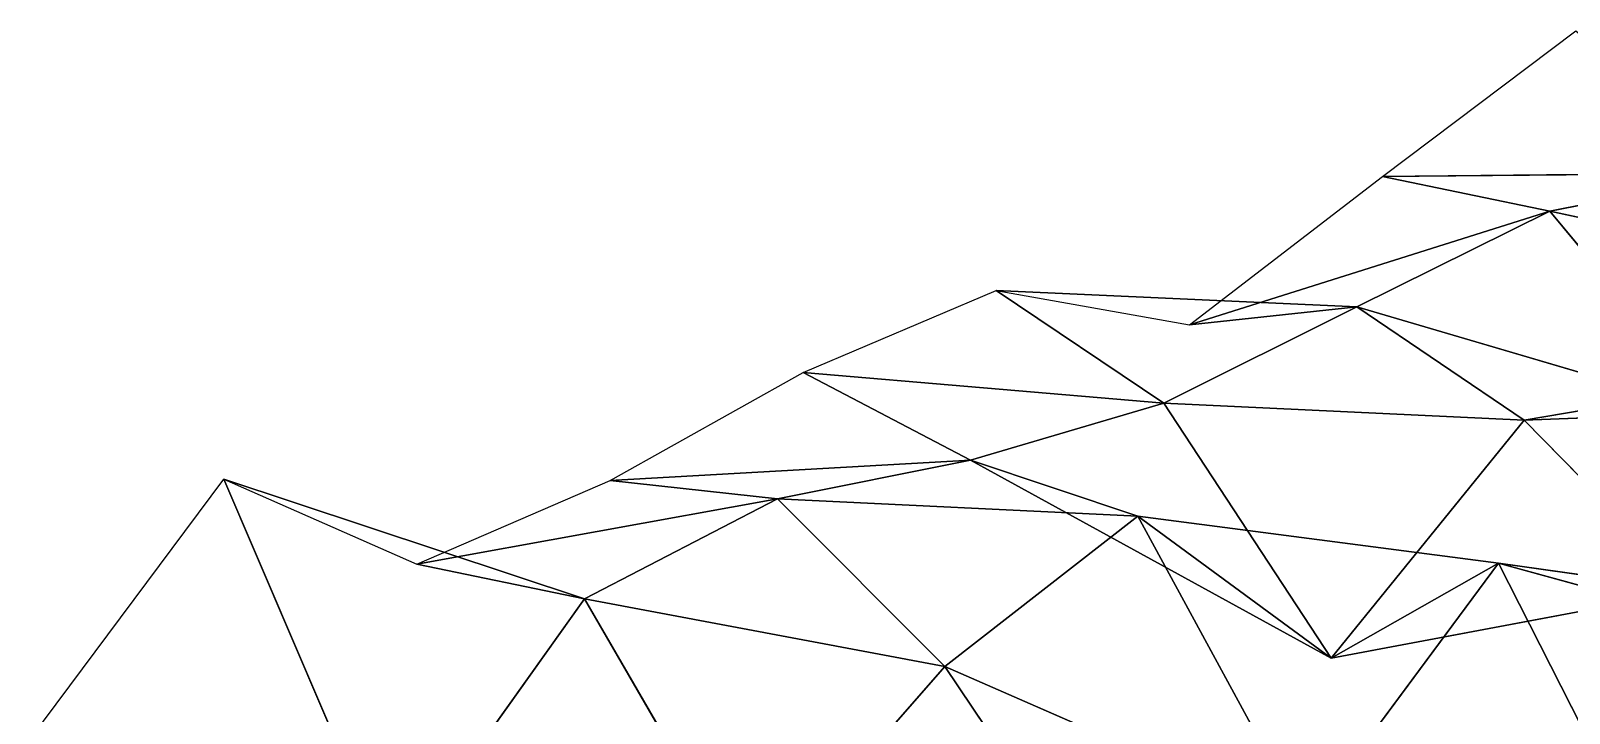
# Model space of a CAD drawing. Header units: metres. Extents: x -3703 to 431, y -1555 to 134.
# Drawn here: x -590.3 to -483.4, y -161.3 to -114 of the extents above; entities that cross this region are included whole.
import ezdxf

# ---------------------------------------------------------------- set-up
doc = ezdxf.new("R2010")
doc.units = ezdxf.units.M

msp = doc.modelspace()

# ---------------------------------------------------------------- linework, layer by layer
for p, q in [((-496.40714, -124.07303, -1447.8458), (-482.9907, -113.954666, -1422.6129)), ((-471.3632, -123.82709, -1460.732), (-496.40714, -124.07303, -1447.8458)), ((-496.40714, -124.07303, -1447.8458), (-471.3632, -123.82709, -1460.732)), ((-471.3632, -123.82709, -1460.732), (-484.77957, -126.48013, -1487.6343)), ((-484.77957, -126.48013, -1487.6343), (-471.3632, -123.82709, -1460.732)), ((-509.82352, -134.36966, -1473.0388), (-496.40714, -124.07303, -1447.8458)), ((-496.40714, -124.07303, -1447.8458), (-484.77957, -126.48013, -1487.6343)), ((-484.77957, -126.48013, -1487.6343), (-496.40714, -124.07303, -1447.8458)), ((-484.77957, -126.48013, -1487.6343), (-509.82352, -134.36966, -1473.0388)), ((-509.82352, -134.36966, -1473.0388), (-484.77957, -126.48013, -1487.6343)), ((-484.77957, -126.48013, -1487.6343), (-498.196, -133.11502, -1513.6461)), ((-498.196, -133.11502, -1513.6461), (-484.77957, -126.48013, -1487.6343)), ((-459.73557, -131.86313, -1499.2618), (-484.77957, -126.48013, -1487.6343)), ((-484.77957, -126.48013, -1487.6343), (-473.152, -140.47769, -1524.8309)), ((-473.152, -140.47769, -1524.8309), (-484.77957, -126.48013, -1487.6343)), ((-484.77957, -126.48013, -1487.6343), (-459.73557, -131.86313, -1499.2618)), ((-536.6563, -137.67477, -1527.2908), (-523.2399, -131.98846, -1501.0668)), ((-498.196, -133.11502, -1513.6461), (-523.2399, -131.98846, -1501.0668)), ((-523.2399, -131.98846, -1501.0668), (-509.82352, -134.36966, -1473.0388)), ((-523.2399, -131.98846, -1501.0668), (-511.6124, -139.80725, -1539.6451)), ((-511.6124, -139.80725, -1539.6451), (-523.2399, -131.98846, -1501.0668)), ((-523.2399, -131.98846, -1501.0668), (-498.196, -133.11502, -1513.6461)), ((-498.196, -133.11502, -1513.6461), (-511.6124, -139.80725, -1539.6451)), ((-511.6124, -139.80725, -1539.6451), (-498.196, -133.11502, -1513.6461)), ((-509.82352, -134.36966, -1473.0388), (-498.196, -133.11502, -1513.6461)), ((-498.196, -133.11502, -1513.6461), (-509.82352, -134.36966, -1473.0388)), ((-473.152, -140.47769, -1524.8309), (-498.196, -133.11502, -1513.6461)), ((-498.196, -133.11502, -1513.6461), (-486.5684, -140.99005, -1552.2119)), ((-486.5684, -140.99005, -1552.2119), (-498.196, -133.11502, -1513.6461)), ((-498.196, -133.11502, -1513.6461), (-473.152, -140.47769, -1524.8309)), ((-461.52444, -136.75076, -1565.991), (-486.5684, -140.99005, -1552.2119)), ((-486.5684, -140.99005, -1552.2119), (-461.52444, -136.75076, -1565.991)), ((-550.07275, -145.18002, -1553.1079), (-536.6563, -137.67477, -1527.2908)), ((-511.6124, -139.80725, -1539.6451), (-536.6563, -137.67477, -1527.2908)), ((-536.6563, -137.67477, -1527.2908), (-525.0288, -143.77649, -1566.2529)), ((-525.0288, -143.77649, -1566.2529), (-536.6563, -137.67477, -1527.2908)), ((-536.6563, -137.67477, -1527.2908), (-511.6124, -139.80725, -1539.6451)), ((-511.6124, -139.80725, -1539.6451), (-525.0288, -143.77649, -1566.2529)), ((-525.0288, -143.77649, -1566.2529), (-511.6124, -139.80725, -1539.6451)), ((-486.5684, -140.99005, -1552.2119), (-511.6124, -139.80725, -1539.6451)), ((-511.6124, -139.80725, -1539.6451), (-499.98483, -157.50842, -1576.0135)), ((-499.98483, -157.50842, -1576.0135), (-511.6124, -139.80725, -1539.6451)), ((-511.6124, -139.80725, -1539.6451), (-486.5684, -140.99005, -1552.2119)), ((-486.5684, -140.99005, -1552.2119), (-499.98483, -157.50842, -1576.0135)), ((-499.98483, -157.50842, -1576.0135), (-486.5684, -140.99005, -1552.2119)), ((-473.152, -140.47769, -1524.8309), (-486.5684, -140.99005, -1552.2119)), ((-486.5684, -140.99005, -1552.2119), (-473.152, -140.47769, -1524.8309)), ((-486.5684, -140.99005, -1552.2119), (-474.9409, -152.82376, -1589.8923)), ((-474.9409, -152.82376, -1589.8923), (-486.5684, -140.99005, -1552.2119)), ((-525.0288, -143.77649, -1566.2529), (-550.07275, -145.18002, -1553.1079)), ((-550.07275, -145.18002, -1553.1079), (-525.0288, -143.77649, -1566.2529)), ((-525.0288, -143.77649, -1566.2529), (-538.4452, -146.44312, -1593.1521)), ((-538.4452, -146.44312, -1593.1521), (-525.0288, -143.77649, -1566.2529)), ((-499.98483, -157.50842, -1576.0135), (-525.0288, -143.77649, -1566.2529)), ((-525.0288, -143.77649, -1566.2529), (-513.4012, -147.65225, -1605.713)), ((-513.4012, -147.65225, -1605.713), (-525.0288, -143.77649, -1566.2529)), ((-525.0288, -143.77649, -1566.2529), (-499.98483, -157.50842, -1576.0135)), ((-590.32196, -163.08115, -1631.5914), (-576.9055, -145.09955, -1608.1168)), ((-551.8616, -153.39157, -1619.0939), (-576.9055, -145.09955, -1608.1168)), ((-576.9055, -145.09955, -1608.1168), (-563.48914, -150.98322, -1579.3057)), ((-576.9055, -145.09955, -1608.1168), (-565.278, -172.23044, -1642.3768)), ((-565.278, -172.23044, -1642.3768), (-576.9055, -145.09955, -1608.1168)), ((-576.9055, -145.09955, -1608.1168), (-551.8616, -153.39157, -1619.0939)), ((-563.48914, -150.98322, -1579.3057), (-550.07275, -145.18002, -1553.1079)), ((-550.07275, -145.18002, -1553.1079), (-538.4452, -146.44312, -1593.1521)), ((-538.4452, -146.44312, -1593.1521), (-550.07275, -145.18002, -1553.1079)), ((-538.4452, -146.44312, -1593.1521), (-563.48914, -150.98322, -1579.3057)), ((-563.48914, -150.98322, -1579.3057), (-538.4452, -146.44312, -1593.1521)), ((-538.4452, -146.44312, -1593.1521), (-551.8616, -153.39157, -1619.0939)), ((-551.8616, -153.39157, -1619.0939), (-538.4452, -146.44312, -1593.1521)), ((-513.4012, -147.65225, -1605.713), (-538.4452, -146.44312, -1593.1521)), ((-538.4452, -146.44312, -1593.1521), (-526.81757, -158.08621, -1630.8754)), ((-526.81757, -158.08621, -1630.8754), (-538.4452, -146.44312, -1593.1521)), ((-538.4452, -146.44312, -1593.1521), (-513.4012, -147.65225, -1605.713)), ((-513.4012, -147.65225, -1605.713), (-526.81757, -158.08621, -1630.8754)), ((-526.81757, -158.08621, -1630.8754), (-513.4012, -147.65225, -1605.713)), ((-499.98483, -157.50842, -1576.0135), (-513.4012, -147.65225, -1605.713)), ((-488.35727, -150.92383, -1617.8126), (-513.4012, -147.65225, -1605.713)), ((-513.4012, -147.65225, -1605.713), (-499.98483, -157.50842, -1576.0135)), ((-513.4012, -147.65225, -1605.713), (-501.77365, -169.03683, -1641.2579)), ((-501.77365, -169.03683, -1641.2579), (-513.4012, -147.65225, -1605.713)), ((-513.4012, -147.65225, -1605.713), (-488.35727, -150.92383, -1617.8126)), ((-563.48914, -150.98322, -1579.3057), (-551.8616, -153.39157, -1619.0939)), ((-551.8616, -153.39157, -1619.0939), (-563.48914, -150.98322, -1579.3057)), ((-488.35727, -150.92383, -1617.8126), (-501.77365, -169.03683, -1641.2579)), ((-501.77365, -169.03683, -1641.2579), (-488.35727, -150.92383, -1617.8126)), ((-499.98483, -157.50842, -1576.0135), (-488.35727, -150.92383, -1617.8126)), ((-488.35727, -150.92383, -1617.8126), (-499.98483, -157.50842, -1576.0135)), ((-474.9409, -152.82376, -1589.8923), (-488.35727, -150.92383, -1617.8126)), ((-463.31332, -157.78162, -1629.1104), (-488.35727, -150.92383, -1617.8126)), ((-488.35727, -150.92383, -1617.8126), (-474.9409, -152.82376, -1589.8923)), ((-488.35727, -150.92383, -1617.8126), (-476.7297, -173.78812, -1653.0267)), ((-476.7297, -173.78812, -1653.0267), (-488.35727, -150.92383, -1617.8126)), ((-488.35727, -150.92383, -1617.8126), (-463.31332, -157.78162, -1629.1104)), ((-474.9409, -152.82376, -1589.8923), (-499.98483, -157.50842, -1576.0135)), ((-499.98483, -157.50842, -1576.0135), (-474.9409, -152.82376, -1589.8923)), ((-551.8616, -153.39157, -1619.0939), (-565.278, -172.23044, -1642.3768)), ((-565.278, -172.23044, -1642.3768), (-551.8616, -153.39157, -1619.0939)), ((-526.81757, -158.08621, -1630.8754), (-551.8616, -153.39157, -1619.0939)), ((-551.8616, -153.39157, -1619.0939), (-540.234, -173.4068, -1654.945)), ((-540.234, -173.4068, -1654.945), (-551.8616, -153.39157, -1619.0939)), ((-551.8616, -153.39157, -1619.0939), (-526.81757, -158.08621, -1630.8754)), ((-526.81757, -158.08621, -1630.8754), (-540.234, -173.4068, -1654.945)), ((-540.234, -173.4068, -1654.945), (-526.81757, -158.08621, -1630.8754)), ((-501.77365, -169.03683, -1641.2579), (-526.81757, -158.08621, -1630.8754)), ((-526.81757, -158.08621, -1630.8754), (-515.19006, -175.3844, -1667.334)), ((-515.19006, -175.3844, -1667.334), (-526.81757, -158.08621, -1630.8754)), ((-526.81757, -158.08621, -1630.8754), (-501.77365, -169.03683, -1641.2579))]:
    msp.add_line(p, q)
for points in [[(-482.9907, -113.954666, -1422.6129), (-471.3632, -123.82709, -1460.732), (-496.40714, -124.07303, -1447.8458), (-496.40704, -124.07293, -1447.8457)], [(-484.77957, -126.48013, -1487.6343), (-496.40714, -124.07303, -1447.8458), (-471.3632, -123.82709, -1460.732), (-471.3631, -123.82699, -1460.7319)], [(-471.3632, -123.82709, -1460.732), (-459.73557, -131.86313, -1499.2618), (-484.77957, -126.48013, -1487.6343), (-484.77948, -126.480034, -1487.6342)], [(-496.40714, -124.07303, -1447.8458), (-484.77957, -126.48013, -1487.6343), (-509.82352, -134.36966, -1473.0388), (-509.82343, -134.36955, -1473.0387)], [(-498.196, -133.11502, -1513.6461), (-509.82352, -134.36966, -1473.0388), (-484.77957, -126.48013, -1487.6343), (-484.77948, -126.480034, -1487.6342)], [(-484.77957, -126.48013, -1487.6343), (-473.152, -140.47769, -1524.8309), (-498.196, -133.11502, -1513.6461), (-498.19592, -133.11491, -1513.646)], [(-473.152, -140.47769, -1524.8309), (-484.77957, -126.48013, -1487.6343), (-459.73557, -131.86313, -1499.2618), (-459.73547, -131.86302, -1499.2617)], [(-523.2399, -131.98846, -1501.0668), (-511.6124, -139.80725, -1539.6451), (-536.6563, -137.67477, -1527.2908), (-536.6562, -137.67467, -1527.2906)], [(-509.82352, -134.36966, -1473.0388), (-498.196, -133.11502, -1513.6461), (-523.2399, -131.98846, -1501.0668), (-523.2398, -131.98836, -1501.0667)], [(-511.6124, -139.80725, -1539.6451), (-523.2399, -131.98846, -1501.0668), (-498.196, -133.11502, -1513.6461), (-498.19592, -133.11491, -1513.646)], [(-498.196, -133.11502, -1513.6461), (-486.5684, -140.99005, -1552.2119), (-511.6124, -139.80725, -1539.6451), (-511.6123, -139.80714, -1539.645)], [(-486.5684, -140.99005, -1552.2119), (-498.196, -133.11502, -1513.6461), (-473.152, -140.47769, -1524.8309), (-473.15192, -140.47758, -1524.8308)], [(-474.9409, -152.82376, -1589.8923), (-486.5684, -140.99005, -1552.2119), (-461.52444, -136.75076, -1565.991), (-461.52435, -136.75066, -1565.9908)], [(-473.152, -140.47769, -1524.8309), (-461.52444, -136.75076, -1565.991), (-486.5684, -140.99005, -1552.2119), (-486.5683, -140.98994, -1552.2118)], [(-536.6563, -137.67477, -1527.2908), (-525.0288, -143.77649, -1566.2529), (-550.07275, -145.18002, -1553.1079), (-550.07263, -145.17992, -1553.1078)], [(-525.0288, -143.77649, -1566.2529), (-536.6563, -137.67477, -1527.2908), (-511.6124, -139.80725, -1539.6451), (-511.6123, -139.80714, -1539.645)], [(-511.6124, -139.80725, -1539.6451), (-499.98483, -157.50842, -1576.0135), (-525.0288, -143.77649, -1566.2529), (-525.0287, -143.77638, -1566.2528)], [(-499.98483, -157.50842, -1576.0135), (-511.6124, -139.80725, -1539.6451), (-486.5684, -140.99005, -1552.2119), (-486.5683, -140.98994, -1552.2118)], [(-486.5684, -140.99005, -1552.2119), (-474.9409, -152.82376, -1589.8923), (-499.98483, -157.50842, -1576.0135), (-499.98474, -157.50832, -1576.0134)], [(-538.4452, -146.44312, -1593.1521), (-550.07275, -145.18002, -1553.1079), (-525.0288, -143.77649, -1566.2529), (-525.0287, -143.77638, -1566.2528)], [(-525.0288, -143.77649, -1566.2529), (-513.4012, -147.65225, -1605.713), (-538.4452, -146.44312, -1593.1521), (-538.44507, -146.44301, -1593.152)], [(-513.4012, -147.65225, -1605.713), (-525.0288, -143.77649, -1566.2529), (-499.98483, -157.50842, -1576.0135), (-499.98474, -157.50832, -1576.0134)], [(-576.9055, -145.09955, -1608.1168), (-565.278, -172.23044, -1642.3768), (-590.32196, -163.08115, -1631.5914), (-590.32184, -163.08104, -1631.5913)], [(-563.48914, -150.98322, -1579.3057), (-551.8616, -153.39157, -1619.0939), (-576.9055, -145.09955, -1608.1168), (-576.9054, -145.09944, -1608.1167)], [(-565.278, -172.23044, -1642.3768), (-576.9055, -145.09955, -1608.1168), (-551.8616, -153.39157, -1619.0939), (-551.86145, -153.39146, -1619.0938)], [(-550.07275, -145.18002, -1553.1079), (-538.4452, -146.44312, -1593.1521), (-563.48914, -150.98322, -1579.3057), (-563.489, -150.98311, -1579.3055)], [(-551.8616, -153.39157, -1619.0939), (-563.48914, -150.98322, -1579.3057), (-538.4452, -146.44312, -1593.1521), (-538.44507, -146.44301, -1593.152)], [(-538.4452, -146.44312, -1593.1521), (-526.81757, -158.08621, -1630.8754), (-551.8616, -153.39157, -1619.0939), (-551.86145, -153.39146, -1619.0938)], [(-526.81757, -158.08621, -1630.8754), (-538.4452, -146.44312, -1593.1521), (-513.4012, -147.65225, -1605.713), (-513.40106, -147.65215, -1605.7129)], [(-513.4012, -147.65225, -1605.713), (-501.77365, -169.03683, -1641.2579), (-526.81757, -158.08621, -1630.8754), (-526.81744, -158.0861, -1630.8752)], [(-499.98483, -157.50842, -1576.0135), (-488.35727, -150.92383, -1617.8126), (-513.4012, -147.65225, -1605.713), (-513.40106, -147.65215, -1605.7129)], [(-501.77365, -169.03683, -1641.2579), (-513.4012, -147.65225, -1605.713), (-488.35727, -150.92383, -1617.8126), (-488.35718, -150.92372, -1617.8125)], [(-488.35727, -150.92383, -1617.8126), (-476.7297, -173.78812, -1653.0267), (-501.77365, -169.03683, -1641.2579), (-501.77356, -169.03673, -1641.2578)], [(-488.35727, -150.92383, -1617.8126), (-499.98483, -157.50842, -1576.0135), (-474.9409, -152.82376, -1589.8923), (-474.9408, -152.82365, -1589.8922)], [(-474.9409, -152.82376, -1589.8923), (-463.31332, -157.78162, -1629.1104), (-488.35727, -150.92383, -1617.8126), (-488.35718, -150.92372, -1617.8125)], [(-476.7297, -173.78812, -1653.0267), (-488.35727, -150.92383, -1617.8126), (-463.31332, -157.78162, -1629.1104), (-463.31323, -157.78151, -1629.1102)], [(-551.8616, -153.39157, -1619.0939), (-540.234, -173.4068, -1654.945), (-565.278, -172.23044, -1642.3768), (-565.2779, -172.23033, -1642.3767)], [(-540.234, -173.4068, -1654.945), (-551.8616, -153.39157, -1619.0939), (-526.81757, -158.08621, -1630.8754), (-526.81744, -158.0861, -1630.8752)], [(-526.81757, -158.08621, -1630.8754), (-515.19006, -175.3844, -1667.334), (-540.234, -173.4068, -1654.945), (-540.2339, -173.4067, -1654.9448)], [(-515.19006, -175.3844, -1667.334), (-526.81757, -158.08621, -1630.8754), (-501.77365, -169.03683, -1641.2579), (-501.77356, -169.03673, -1641.2578)]]:
    msp.add_3dface(points)

doc.saveas('drawing.dxf')
